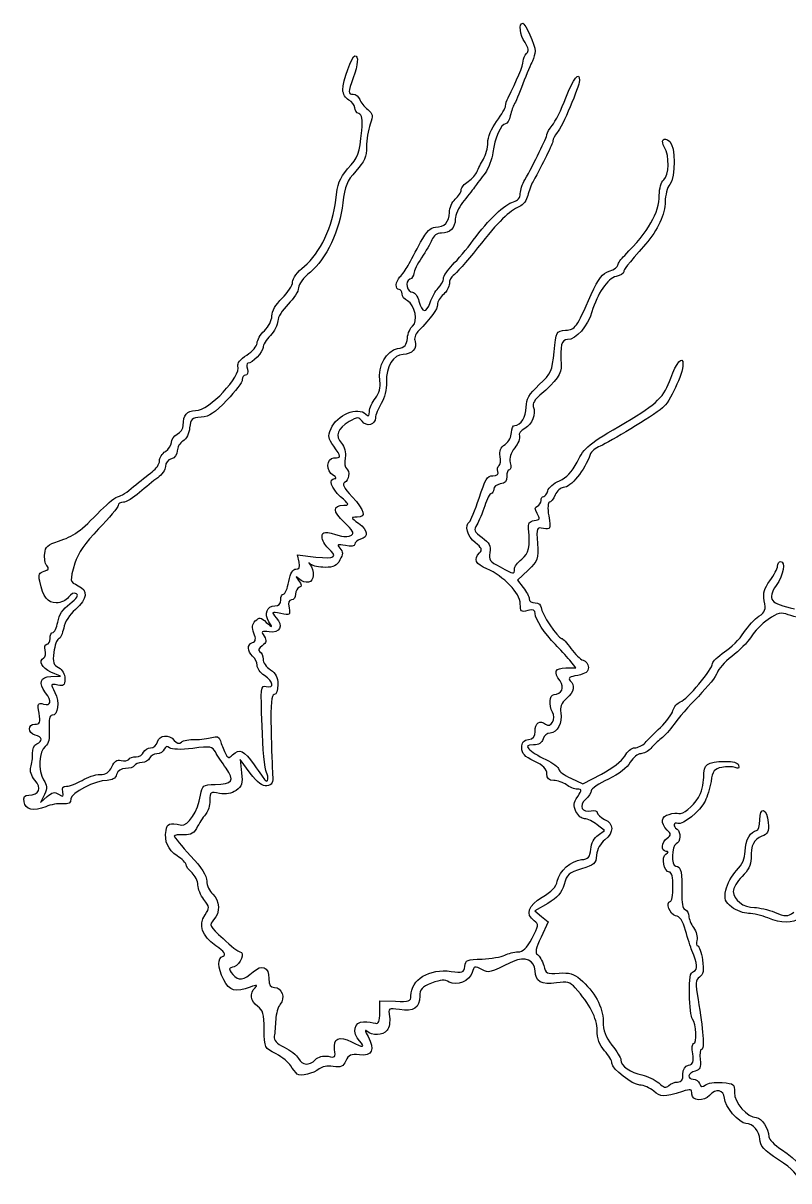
# Model space of a CAD drawing. Extents: x 0 to 12.7, y 0 to 7.2.
# Drawn here: x -0.002 to 2.874, y 2.807 to 7.156 of the extents above; entities that cross this region are included whole.
import ezdxf

# ---------------------------------------------------------------- set-up
doc = ezdxf.new("R2010")
doc.units = 0
doc.header["$MEASUREMENT"] = 0
doc.layers.get('0').update_dxf_attribs({"linetype": 'CONTINUOUS'})

msp = doc.modelspace()

# ---------------------------------------------------------------- linework, layer by layer
at = {"color": 0}
for p, q in [((1.03429, 5.13129), (1.02875, 5.15793)), ((1.02875, 5.15793), (1.0976, 5.15018)), ((1.89432, 5.10124), (1.85542, 5.06347)), ((1.85542, 5.06347), (1.87657, 5.03569)), ((2.07433, 4.73351), (2.051, 4.76237)), ((0.137641, 4.70236), (0.102051, 4.71793)), ((0.102051, 4.70122), (0.137641, 4.70236)), ((2.03651, 4.73351), (2.07433, 4.73351)), ((0.850965, 4.33794), (0.813151, 4.38906)), ((0.813151, 4.38906), (0.8176, 4.34011)), ((2.05544, 4.31901), (2.09987, 4.29796)), ((2.09987, 4.29796), (2.16986, 4.33458)), ((0.077582, 4.25786), (0.063151, 4.22792)), ((0.063151, 4.22792), (0.087619, 4.25011)), ((2.18213, 4.12343), (2.15435, 4.14458)), ((2.15767, 4.10568), (2.18213, 4.12343)), ((1.96875, 3.84901), (1.91986, 3.82124)), ((1.91986, 3.82124), (1.94542, 3.80013)), ((1.94542, 3.80013), (1.96983, 3.78011)), ((1.96983, 3.78011), (1.94325, 3.72233)), ((1.33767, 3.43901), (1.33767, 3.48346)), ((1.33767, 3.48346), (1.39654, 3.48122))]:
    msp.add_line(p, q, dxfattribs=at)
for points in [[(1.88319, 7.08247), (1.86431, 7.11133), (1.85872, 7.15576), (1.87429, 7.15576)], [(1.87429, 7.15576), (1.88433, 7.15576), (1.92101, 7.07351), (1.92101, 7.05024)], [(1.88878, 7.04129), (1.89876, 7.05132), (1.89762, 7.06131), (1.88319, 7.08247)], [(1.92101, 7.05024), (1.92101, 7.04129), (1.91656, 7.02463), (1.91097, 7.01351)], [(1.19878, 6.90468), (1.19878, 6.93913), (1.2321, 7.03353), (1.2443, 7.03353)], [(1.2443, 7.03353), (1.25873, 7.03353), (1.25543, 7.00131), (1.23763, 6.95019)], [(1.81982, 6.87582), (1.85097, 6.9369), (1.87657, 6.99914), (1.87657, 7.01351)], [(1.91097, 7.01351), (1.90543, 7.00358), (1.88878, 6.96468), (1.87537, 6.928)], [(1.87657, 7.01351), (1.87657, 7.02246), (1.88211, 7.03467), (1.88878, 7.04129)], [(2.03651, 6.87462), (2.06429, 6.94911), (2.08768, 6.97797), (2.08768, 6.94021)], [(1.23763, 6.95019), (1.21767, 6.89464), (1.21767, 6.88911), (1.23763, 6.88911)], [(1.87537, 6.928), (1.861, 6.89128), (1.84651, 6.85579), (1.84207, 6.85021)], [(2.08768, 6.94021), (2.08768, 6.91797), (2.02208, 6.76471), (2.00435, 6.74463)], [(1.22098, 6.86686), (1.20871, 6.87354), (1.19878, 6.89019), (1.19878, 6.90468)], [(1.23763, 6.88911), (1.24761, 6.88911), (1.25765, 6.88021), (1.2621, 6.86908)], [(1.8099, 6.84467), (1.8099, 6.85129), (1.81429, 6.86469), (1.81982, 6.87582)], [(1.9854, 6.77132), (1.99653, 6.78467), (2.01986, 6.83138), (2.03651, 6.87462)], [(1.24322, 6.838), (1.24322, 6.84804), (1.23318, 6.86025), (1.22098, 6.86686)], [(1.25873, 6.81581), (1.24984, 6.81907), (1.24322, 6.8291), (1.24322, 6.838)], [(1.2621, 6.86908), (1.26541, 6.85915), (1.27875, 6.84131), (1.29205, 6.83138)], [(1.29205, 6.83138), (1.31207, 6.81467), (1.31321, 6.80914), (1.30094, 6.77576)], [(1.77658, 6.78689), (1.79542, 6.81244), (1.8099, 6.838), (1.8099, 6.84467)], [(1.84207, 6.85021), (1.83876, 6.84358), (1.83214, 6.82579), (1.82764, 6.80794)], [(1.26986, 6.75239), (1.27431, 6.79574), (1.271, 6.81131), (1.25873, 6.81581)], [(1.74322, 6.70687), (1.74322, 6.72689), (1.75651, 6.76019), (1.77658, 6.78689)], [(1.82764, 6.80794), (1.82433, 6.79129), (1.81543, 6.778), (1.8099, 6.778)], [(1.21652, 6.60796), (1.25765, 6.6536), (1.26096, 6.66351), (1.26986, 6.75239)], [(1.30094, 6.77576), (1.29432, 6.75467), (1.28765, 6.71685), (1.28765, 6.69129)], [(1.8099, 6.778), (1.79324, 6.778), (1.76878, 6.72244), (1.7621, 6.67025)], [(1.96544, 6.73801), (1.96544, 6.74354), (1.97433, 6.75911), (1.9854, 6.77132)], [(2.00435, 6.74463), (1.99544, 6.73465), (1.98768, 6.72021), (1.98768, 6.71349)], [(1.72657, 6.64464), (1.7354, 6.66021), (1.74322, 6.68799), (1.74322, 6.70687)], [(1.88211, 6.56689), (1.91656, 6.6269), (1.96544, 6.72689), (1.96544, 6.73801)], [(1.98768, 6.71349), (1.98768, 6.70356), (1.94988, 6.62582), (1.91319, 6.56131)], [(2.40767, 6.68907), (2.391, 6.71576), (2.40321, 6.73019), (2.4266, 6.71132)], [(2.4266, 6.71132), (2.44879, 6.69243), (2.44993, 6.5791), (2.4266, 6.5491)], [(1.28765, 6.69129), (1.28765, 6.6536), (1.27984, 6.63688), (1.24761, 6.60021)], [(1.7621, 6.67025), (1.75874, 6.64464), (1.74544, 6.6091), (1.73324, 6.59244)], [(2.40435, 6.56689), (2.42432, 6.58356), (2.4266, 6.65793), (2.40767, 6.68907)], [(1.70318, 6.59804), (1.70762, 6.60796), (1.71767, 6.62907), (1.72657, 6.64464)], [(1.17209, 6.49126), (1.17871, 6.55354), (1.18538, 6.57135), (1.21652, 6.60796)], [(1.24761, 6.60021), (1.21316, 6.56131), (1.20654, 6.54574), (1.19878, 6.48019)], [(1.66986, 6.56131), (1.68431, 6.57135), (1.69987, 6.588), (1.70318, 6.59804)], [(1.73324, 6.59244), (1.71983, 6.57579), (1.7021, 6.55132), (1.69319, 6.53911)], [(1.62099, 6.49463), (1.63319, 6.50575), (1.64324, 6.52132), (1.64324, 6.52908)], [(1.64324, 6.52908), (1.64324, 6.53797), (1.65543, 6.5524), (1.66986, 6.56131)], [(1.69319, 6.53911), (1.68431, 6.52692), (1.66428, 6.50131), (1.64876, 6.48242)], [(1.86546, 6.51579), (1.86546, 6.528), (1.87321, 6.55132), (1.88211, 6.56689)], [(1.91319, 6.56131), (1.90543, 6.5491), (1.89762, 6.52463), (1.89324, 6.50797)], [(2.38769, 6.50911), (2.38769, 6.53461), (2.39438, 6.55914), (2.40435, 6.56689)], [(2.4266, 6.5491), (2.41769, 6.53797), (2.40994, 6.50911), (2.40994, 6.48574)], [(1.05431, 6.24246), (1.11209, 6.29021), (1.16206, 6.39464), (1.17209, 6.49126)], [(1.19878, 6.48019), (1.18766, 6.38015), (1.13542, 6.26796), (1.07655, 6.22021)], [(1.59879, 6.44467), (1.59879, 6.46132), (1.60872, 6.48356), (1.62099, 6.49463)], [(1.64876, 6.48242), (1.63319, 6.4624), (1.62099, 6.43463), (1.62099, 6.42025)], [(1.68875, 6.34017), (1.74544, 6.41797), (1.80761, 6.47689), (1.8399, 6.48465)], [(1.8399, 6.48465), (1.85656, 6.4891), (1.86546, 6.50022), (1.86546, 6.51579)], [(1.89324, 6.50797), (1.88986, 6.49126), (1.87657, 6.47244), (1.86208, 6.46685)], [(2.25765, 6.28353), (2.34657, 6.3724), (2.38769, 6.44358), (2.38769, 6.50911)], [(2.40994, 6.48574), (2.40994, 6.43799), (2.38211, 6.37799), (2.33544, 6.32579)], [(1.54656, 6.38911), (1.57986, 6.38911), (1.59879, 6.40913), (1.59879, 6.44467)], [(1.86208, 6.46685), (1.82319, 6.45019), (1.78543, 6.41238), (1.70432, 6.31131)], [(1.62099, 6.42025), (1.62099, 6.38688), (1.60211, 6.36686), (1.56874, 6.36686)], [(1.49094, 6.33242), (1.51426, 6.37462), (1.52767, 6.38911), (1.54656, 6.38911)], [(1.56874, 6.36686), (1.55208, 6.36686), (1.53874, 6.35796), (1.53321, 6.34125)], [(1.44433, 6.24571), (1.45318, 6.26243), (1.47319, 6.30018), (1.49094, 6.33242)], [(1.53321, 6.34125), (1.52767, 6.32796), (1.50987, 6.29801), (1.49431, 6.27463)], [(1.611, 6.24799), (1.62989, 6.26687), (1.66428, 6.30794), (1.68875, 6.34017)], [(1.70432, 6.31131), (1.66319, 6.25911), (1.62207, 6.2124), (1.61317, 6.20796)], [(2.33544, 6.32579), (2.26546, 6.24463), (2.25435, 6.23133), (2.25435, 6.22131)], [(1.49431, 6.27463), (1.47874, 6.25131), (1.46544, 6.22461), (1.46544, 6.21576)], [(2.23215, 6.24685), (2.23215, 6.25358), (2.24322, 6.27024), (2.25765, 6.28353)], [(1.00987, 6.18354), (1.00987, 6.19803), (1.02762, 6.22131), (1.05431, 6.24246)], [(1.07655, 6.22021), (1.04986, 6.19911), (1.03212, 6.17578), (1.03212, 6.16129)], [(1.41319, 6.20236), (1.4221, 6.21024), (1.43539, 6.23014), (1.44433, 6.24571)], [(1.57656, 6.19575), (1.57656, 6.20574), (1.59207, 6.22797), (1.611, 6.24799)], [(2.13211, 6.13688), (2.15989, 6.19683), (2.17324, 6.21576), (2.19988, 6.22461)], [(2.19988, 6.22461), (2.21767, 6.23014), (2.23215, 6.24126), (2.23215, 6.24685)], [(2.25435, 6.22131), (2.25435, 6.21576), (2.241, 6.20796), (2.22542, 6.20464)], [(0.970975, 6.1224), (0.992025, 6.14356), (1.00987, 6.17133), (1.00987, 6.18354)], [(1.40989, 6.15576), (1.39432, 6.15576), (1.39654, 6.18463), (1.41319, 6.20236)], [(1.44987, 6.19353), (1.43093, 6.18571), (1.43989, 6.14464), (1.46099, 6.14464)], [(1.46544, 6.21576), (1.46544, 6.20687), (1.45871, 6.19683), (1.44987, 6.19353)], [(1.55653, 6.16021), (1.56765, 6.17133), (1.57656, 6.1869), (1.57656, 6.19575)], [(1.59879, 6.17686), (1.59879, 6.16575), (1.58876, 6.14681), (1.57656, 6.13688)], [(1.61317, 6.20796), (1.60542, 6.20356), (1.59879, 6.18907), (1.59879, 6.17686)], [(2.22542, 6.20464), (2.19325, 6.19683), (2.15435, 6.13911), (2.13433, 6.07129)], [(1.03212, 6.16129), (1.03212, 6.14908), (1.01427, 6.12131), (0.993218, 6.10021)], [(1.42101, 6.13911), (1.42101, 6.148), (1.41656, 6.15576), (1.40989, 6.15576)], [(1.44206, 6.11242), (1.42985, 6.11794), (1.42101, 6.13015), (1.42101, 6.13911)], [(1.46099, 6.14464), (1.46875, 6.14464), (1.47988, 6.12907), (1.48432, 6.11133)], [(1.52653, 6.10682), (1.53321, 6.12576), (1.54656, 6.14908), (1.55653, 6.16021)], [(1.57656, 6.13688), (1.56429, 6.12576), (1.55431, 6.1091), (1.55431, 6.09799)], [(2.03543, 6.00239), (2.07324, 6.00575), (2.07433, 6.00792), (2.13211, 6.13688)], [(0.932075, 6.05572), (0.932075, 6.0746), (0.945367, 6.09799), (0.970975, 6.1224)], [(0.993218, 6.10021), (0.970975, 6.07796), (0.954318, 6.05126), (0.954318, 6.03689)], [(1.46099, 6.01796), (1.4821, 6.03461), (1.46983, 6.09685), (1.44206, 6.11242)], [(1.55431, 6.09799), (1.55431, 6.08132), (1.53213, 6.05018), (1.48096, 5.99799)], [(1.48432, 6.11133), (1.49653, 6.06685), (1.51318, 6.06467), (1.52653, 6.10682)], [(0.904297, 6.00017), (0.919814, 6.01574), (0.932075, 6.03907), (0.932075, 6.05572)], [(2.13433, 6.07129), (2.11876, 6.01687), (2.07542, 5.96685), (2.04324, 5.96685)], [(0.954318, 6.03689), (0.954318, 6.0224), (0.942057, 5.99799), (0.92654, 5.98242)], [(1.44097, 5.97239), (1.44319, 5.99126), (1.4521, 6.01129), (1.46099, 6.01796)], [(1.99208, 5.92133), (1.99989, 5.99799), (1.99989, 5.99908), (2.03543, 6.00239)], [(0.876519, 5.95356), (0.876519, 5.96468), (0.888726, 5.98574), (0.904297, 6.00017)], [(0.92654, 5.98242), (0.910969, 5.96685), (0.898762, 5.94683), (0.898762, 5.9369)], [(1.40435, 5.93354), (1.43212, 5.93799), (1.43875, 5.94575), (1.44097, 5.97239)], [(1.46983, 5.96018), (1.47988, 5.93571), (1.45762, 5.91129), (1.4254, 5.91129)], [(1.48096, 5.99799), (1.47097, 5.98687), (1.46544, 5.97131), (1.46983, 5.96018)], [(2.04324, 5.96685), (2.01986, 5.96685), (2.01432, 5.94575), (2.01878, 5.8724)], [(0.837619, 5.90913), (0.858724, 5.92242), (0.876519, 5.94243), (0.876519, 5.95356)], [(0.898762, 5.9369), (0.898762, 5.92019), (0.858724, 5.87799), (0.842068, 5.87799)], [(1.33767, 5.81239), (1.32986, 5.86794), (1.36209, 5.92578), (1.40435, 5.93354)], [(1.93653, 5.79801), (1.9821, 5.84125), (1.9854, 5.84799), (1.99208, 5.92133)], [(0.804308, 5.86794), (0.800944, 5.87685), (0.814236, 5.89356), (0.837619, 5.90913)], [(0.842068, 5.87799), (0.837619, 5.87799), (0.836481, 5.86794), (0.839844, 5.85574)], [(1.4254, 5.91129), (1.38878, 5.91129), (1.35986, 5.8635), (1.36209, 5.80794)], [(2.01878, 5.8724), (2.021, 5.83908), (2.00319, 5.81239), (1.93875, 5.75792)], [(2.47657, 5.87462), (2.47657, 5.838), (2.4266, 5.73133), (2.3999, 5.71018)], [(2.43099, 5.82243), (2.45101, 5.88015), (2.47657, 5.90913), (2.47657, 5.87462)], [(0.6454, 5.70019), (0.696506, 5.70019), (0.818739, 5.83014), (0.804308, 5.86794)], [(0.833171, 5.8335), (0.826551, 5.8335), (0.820964, 5.82579), (0.820964, 5.81685)], [(0.839844, 5.85574), (0.843207, 5.84353), (0.839844, 5.8335), (0.833171, 5.8335)], [(0.820964, 5.81685), (0.820964, 5.80686), (0.79541, 5.7724), (0.763183, 5.7391)], [(1.32096, 5.74681), (1.33539, 5.76687), (1.34098, 5.78569), (1.33767, 5.81239)], [(1.36209, 5.80794), (1.36317, 5.77908), (1.3565, 5.74908), (1.34321, 5.72683)], [(1.88769, 5.71349), (1.88769, 5.74354), (1.89762, 5.76129), (1.93653, 5.79801)], [(2.26101, 5.65571), (2.37989, 5.72575), (2.40657, 5.75239), (2.43099, 5.82243)], [(1.29877, 5.69683), (1.29877, 5.7091), (1.3087, 5.73242), (1.32096, 5.74681)], [(1.93875, 5.75792), (1.91986, 5.7424), (1.91097, 5.72575), (1.91428, 5.71576)], [(0.598742, 5.64464), (0.598742, 5.68463), (0.612033, 5.70019), (0.6454, 5.70019)], [(0.763183, 5.7391), (0.717611, 5.69125), (0.697592, 5.67796), (0.666504, 5.67578)], [(1.1543, 5.63243), (1.1754, 5.68463), (1.25543, 5.71685), (1.28543, 5.68685)], [(1.34321, 5.72683), (1.33095, 5.7079), (1.32096, 5.68349), (1.32096, 5.6735)], [(1.84435, 5.64464), (1.86762, 5.64464), (1.88769, 5.67686), (1.88769, 5.71349)], [(1.91428, 5.71576), (1.9254, 5.68685), (1.90989, 5.648), (1.88211, 5.63351)], [(2.3999, 5.71018), (2.35764, 5.67686), (2.2021, 5.58242), (2.16547, 5.56685)], [(0.666504, 5.67578), (0.629829, 5.67242), (0.626519, 5.66906), (0.623156, 5.63569)], [(1.22206, 5.65907), (1.17871, 5.6346), (1.16873, 5.60465), (1.1932, 5.57796)], [(1.271, 5.66021), (1.25765, 5.67686), (1.25434, 5.67686), (1.22206, 5.65907)], [(1.32096, 5.6735), (1.32096, 5.64681), (1.28765, 5.63688), (1.271, 5.66021)], [(1.28543, 5.68685), (1.29541, 5.67686), (1.29877, 5.67904), (1.29877, 5.69683)], [(2.07878, 5.50683), (2.10764, 5.56347), (2.11985, 5.57351), (2.26101, 5.65571)], [(0.554308, 5.58014), (0.554308, 5.59125), (0.564236, 5.60465), (0.576497, 5.61128)], [(0.576497, 5.61128), (0.588704, 5.61794), (0.598742, 5.63243), (0.598742, 5.64464)], [(0.623156, 5.63569), (0.620985, 5.61464), (0.610949, 5.59353), (0.597601, 5.58572)], [(1.16428, 5.56685), (1.14323, 5.59571), (1.14204, 5.60238), (1.1543, 5.63243)], [(1.80875, 5.57351), (1.8221, 5.5835), (1.83214, 5.60238), (1.83214, 5.61794)], [(1.83214, 5.61794), (1.83214, 5.63243), (1.83768, 5.64464), (1.84435, 5.64464)], [(1.88211, 5.63351), (1.86762, 5.62576), (1.85872, 5.6135), (1.86208, 5.60465)], [(0.532064, 5.54682), (0.544271, 5.55464), (0.554308, 5.57021), (0.554308, 5.58014)], [(0.597601, 5.58572), (0.586481, 5.57904), (0.576497, 5.56239), (0.576497, 5.5491)], [(1.16542, 5.5224), (1.1932, 5.5224), (1.1932, 5.52686), (1.16428, 5.56685)], [(1.1932, 5.57796), (1.2054, 5.56347), (1.21099, 5.5446), (1.20763, 5.5224)], [(1.78988, 5.52794), (1.78651, 5.5491), (1.79096, 5.56131), (1.80875, 5.57351)], [(1.86208, 5.60465), (1.86546, 5.59679), (1.85764, 5.57688), (1.84435, 5.56017)], [(2.16547, 5.56685), (2.14882, 5.56017), (2.13097, 5.54574), (2.12765, 5.53569)], [(0.509874, 5.51129), (0.509874, 5.52349), (0.519803, 5.53907), (0.532064, 5.54682)], [(0.576497, 5.5491), (0.576497, 5.53461), (0.5676, 5.5224), (0.554308, 5.51904)], [(1.78543, 5.49354), (1.79096, 5.49681), (1.79324, 5.51237), (1.78988, 5.52794)], [(1.84435, 5.56017), (1.82878, 5.54015), (1.82319, 5.5224), (1.82764, 5.50461)], [(2.12765, 5.53569), (2.10764, 5.47575), (2.05544, 5.41129), (2.02658, 5.41129)], [(0.482096, 5.47021), (0.497612, 5.48133), (0.509874, 5.50017), (0.509874, 5.51129)], [(0.532064, 5.49018), (0.532064, 5.47797), (0.518718, 5.4591), (0.503147, 5.44797)], [(0.554308, 5.51904), (0.540961, 5.51574), (0.532064, 5.50353), (0.532064, 5.49018)], [(1.16319, 5.45682), (1.13428, 5.47239), (1.1365, 5.5224), (1.16542, 5.5224)], [(1.20763, 5.5224), (1.20432, 5.50353), (1.20654, 5.48568), (1.21208, 5.48242)], [(1.21208, 5.48242), (1.22656, 5.47347), (1.22206, 5.43685), (1.2054, 5.43012)], [(1.78097, 5.47131), (1.77767, 5.48014), (1.77983, 5.49018), (1.78543, 5.49354)], [(1.82764, 5.50461), (1.83094, 5.49018), (1.82986, 5.47797), (1.82433, 5.47797)], [(2.0121, 5.43685), (2.03988, 5.44797), (2.05875, 5.46903), (2.07878, 5.50683)], [(0.412056, 5.41465), (0.435385, 5.43349), (0.466525, 5.4591), (0.482096, 5.47021)], [(0.503147, 5.44797), (0.487631, 5.43685), (0.456489, 5.41129), (0.434244, 5.39242)], [(1.18983, 5.37685), (1.1543, 5.41021), (1.14323, 5.44461), (1.16873, 5.44461)], [(1.16873, 5.44461), (1.1754, 5.44461), (1.17318, 5.45019), (1.16319, 5.45682)], [(1.71099, 5.37131), (1.73324, 5.44243), (1.741, 5.45574), (1.7621, 5.45574)], [(1.7621, 5.45574), (1.77875, 5.45574), (1.78543, 5.46126), (1.78097, 5.47131)], [(1.81429, 5.45236), (1.81543, 5.43463), (1.80875, 5.42686), (1.78988, 5.42458)], [(1.82433, 5.47797), (1.81874, 5.47797), (1.81429, 5.46685), (1.81429, 5.45236)], [(1.96875, 5.39908), (1.97211, 5.41129), (1.991, 5.42796), (2.0121, 5.43685)], [(0.355414, 5.37793), (0.364258, 5.37793), (0.389811, 5.39464), (0.412056, 5.41465)], [(1.2054, 5.43012), (1.19428, 5.42578), (1.20096, 5.41129), (1.23318, 5.37685)], [(1.76546, 5.40462), (1.76546, 5.39572), (1.76101, 5.38906), (1.75651, 5.38906)], [(1.78988, 5.42458), (1.77658, 5.42242), (1.76546, 5.41347), (1.76546, 5.40462)], [(1.95318, 5.37793), (1.95876, 5.37793), (1.96544, 5.38797), (1.96875, 5.39908)], [(2.02658, 5.41129), (2.01768, 5.41129), (2.00319, 5.39908), (1.99653, 5.38351)], [(0.288738, 5.3246), (0.3176, 5.3546), (0.347601, 5.37793), (0.355414, 5.37793)], [(0.37424, 5.35574), (0.363172, 5.35574), (0.354275, 5.35015), (0.354275, 5.34353)], [(0.434244, 5.39242), (0.412056, 5.3724), (0.384278, 5.35574), (0.37424, 5.35574)], [(1.20209, 5.34462), (1.22428, 5.34462), (1.2232, 5.34799), (1.18983, 5.37685)], [(1.23318, 5.37685), (1.28212, 5.32346), (1.28765, 5.30018), (1.25206, 5.30018)], [(1.67432, 5.28239), (1.67876, 5.28569), (1.69542, 5.32574), (1.71099, 5.37131)], [(1.75651, 5.38906), (1.75097, 5.38906), (1.73986, 5.36794), (1.7321, 5.34239)], [(1.92985, 5.34125), (1.93653, 5.34462), (1.94325, 5.35351), (1.94325, 5.36236)], [(1.94325, 5.36236), (1.94325, 5.37131), (1.94764, 5.37793), (1.95318, 5.37793)], [(1.97433, 5.35574), (1.96875, 5.35574), (1.96767, 5.3335), (1.97211, 5.30464)], [(1.99653, 5.38351), (1.98986, 5.36794), (1.97987, 5.35574), (1.97433, 5.35574)], [(0.130914, 5.21018), (0.185385, 5.22683), (0.214247, 5.24799), (0.288738, 5.3246)], [(0.354275, 5.34353), (0.354275, 5.33686), (0.320964, 5.29682), (0.280925, 5.25569)], [(1.20432, 5.28011), (1.15988, 5.32021), (1.15988, 5.34462), (1.20209, 5.34462)], [(1.7321, 5.34239), (1.72319, 5.31575), (1.7099, 5.28461), (1.7021, 5.27126)], [(1.91764, 5.28683), (1.93989, 5.29015), (1.94097, 5.29351), (1.92876, 5.31347)], [(1.92876, 5.31347), (1.91878, 5.33132), (1.91878, 5.33794), (1.92985, 5.34125)], [(1.23096, 5.23242), (1.24208, 5.24013), (1.23649, 5.25017), (1.20432, 5.28011)], [(1.25206, 5.30018), (1.22765, 5.29904), (1.22765, 5.29904), (1.25765, 5.27686)], [(1.25765, 5.27686), (1.29319, 5.25017), (1.2965, 5.22683), (1.26541, 5.21685)], [(1.69542, 5.20464), (1.66656, 5.22792), (1.65543, 5.27018), (1.67432, 5.28239)], [(1.7021, 5.27126), (1.68875, 5.25125), (1.69097, 5.24571), (1.72211, 5.22347)], [(1.89654, 5.25569), (1.89432, 5.27686), (1.89876, 5.28461), (1.91764, 5.28683)], [(1.9521, 5.25792), (1.92654, 5.26237), (1.9254, 5.26129), (1.92985, 5.20128)], [(1.97211, 5.30464), (1.97987, 5.25353), (1.97874, 5.25233), (1.9521, 5.25792)], [(0.280925, 5.25569), (0.228733, 5.20128), (0.204264, 5.16575), (0.192003, 5.12685)], [(1.12098, 5.22575), (1.12098, 5.24799), (1.12874, 5.24799), (1.1932, 5.22906)], [(1.14323, 5.18349), (1.13091, 5.19461), (1.12098, 5.21349), (1.12098, 5.22575)], [(1.1932, 5.22906), (1.2054, 5.22456), (1.22206, 5.22683), (1.23096, 5.23242)], [(1.72211, 5.22347), (1.74989, 5.20236), (1.75543, 5.19243), (1.75097, 5.16683)], [(1.87099, 5.14242), (1.89762, 5.16347), (1.90321, 5.19015), (1.89654, 5.25569)], [(0.078722, 5.16347), (0.080892, 5.18907), (0.089789, 5.19678), (0.130914, 5.21018)], [(1.0976, 5.15018), (1.16981, 5.14242), (1.18093, 5.15018), (1.14323, 5.18349)], [(1.20871, 5.19353), (1.17871, 5.19906), (1.1754, 5.19797), (1.18766, 5.18349)], [(1.18766, 5.18349), (1.19987, 5.169), (1.19987, 5.16129), (1.18766, 5.13906)], [(1.24322, 5.19797), (1.24322, 5.19125), (1.22987, 5.18907), (1.20871, 5.19353)], [(1.26541, 5.21685), (1.25315, 5.21349), (1.24322, 5.20464), (1.24322, 5.19797)], [(1.71208, 5.16575), (1.72428, 5.17686), (1.72103, 5.18457), (1.69542, 5.20464)], [(1.92985, 5.20128), (1.93431, 5.14242), (1.93213, 5.13688), (1.89432, 5.10124)], [(0.08648, 5.11794), (0.079807, 5.12576), (0.076497, 5.14572), (0.078722, 5.16347)], [(1.18766, 5.13906), (1.17654, 5.11681), (1.16428, 5.11128), (1.13211, 5.11128)], [(1.73986, 5.10574), (1.69764, 5.12349), (1.68875, 5.14122), (1.71208, 5.16575)], [(1.75097, 5.16683), (1.74544, 5.14014), (1.74989, 5.13351), (1.78988, 5.11344)], [(1.84321, 5.1046), (1.84321, 5.11344), (1.85542, 5.13015), (1.87099, 5.14242)], [(2.84326, 5.13351), (2.86322, 5.13351), (2.85439, 5.0835), (2.82661, 5.04351)], [(2.83214, 5.11572), (2.83214, 5.12576), (2.83772, 5.13351), (2.84326, 5.13351)], [(0.059841, 5.05908), (0.054308, 5.08458), (0.057563, 5.09239), (0.076497, 5.09679)], [(0.076497, 5.09679), (0.094293, 5.10124), (0.096463, 5.10682), (0.08648, 5.11794)], [(0.192003, 5.12685), (0.172037, 5.05789), (0.172037, 5.05789), (0.204264, 5.04243)], [(0.995389, 5.05789), (1.00206, 5.09017), (1.01096, 5.10574), (1.02208, 5.1046)], [(1.02208, 5.1046), (1.03429, 5.10351), (1.03765, 5.11128), (1.03429, 5.13129)], [(1.07872, 5.1224), (1.06874, 5.13015), (1.06874, 5.13015), (1.07655, 5.12017)], [(1.07655, 5.12017), (1.08317, 5.11236), (1.08767, 5.09571), (1.08767, 5.08132)], [(1.13211, 5.11128), (1.10986, 5.11128), (1.08648, 5.11681), (1.07872, 5.1224)], [(1.86546, 4.97456), (1.86546, 5.01346), (1.80208, 5.07904), (1.73986, 5.10574)], [(1.78988, 5.11344), (1.84207, 5.08458), (1.84321, 5.08458), (1.84321, 5.1046)], [(2.80322, 5.06125), (2.81879, 5.08242), (2.83214, 5.10682), (2.83214, 5.11572)], [(0.12207, 4.97792), (0.089789, 4.97792), (0.073134, 4.99908), (0.059841, 5.05908)], [(0.975369, 5.01129), (0.982096, 5.01129), (0.99094, 5.03239), (0.995389, 5.05789)], [(1.03212, 5.06901), (1.0198, 5.08014), (1.0198, 5.07904), (1.03212, 5.06239)], [(1.08767, 5.08132), (1.08767, 5.05236), (1.05762, 5.04682), (1.03212, 5.06901)], [(1.03212, 5.06239), (1.04541, 5.04568), (1.04541, 5.04015), (1.03537, 5.03683)], [(2.78217, 4.98568), (2.77658, 5.01682), (2.78097, 5.03131), (2.80322, 5.06125)], [(0.197592, 5.01237), (0.188693, 5.0179), (0.177626, 5.01237), (0.167589, 4.99908)], [(0.173178, 4.97456), (0.199815, 4.99571), (0.206489, 5.00569), (0.197592, 5.01237)], [(0.204264, 5.04243), (0.243164, 5.02458), (0.238715, 4.9924), (0.194282, 4.9535)], [(0.96544, 4.98904), (0.96544, 5.00125), (0.969835, 5.01129), (0.975369, 5.01129)], [(1.021, 5.01014), (1.021, 4.99908), (1.01427, 4.98904), (1.00543, 4.98904)], [(1.03537, 5.03683), (1.02762, 5.03347), (1.021, 5.02235), (1.021, 5.01014)], [(1.87657, 5.03569), (1.88878, 5.02018), (1.89876, 5.00125), (1.89876, 4.99349)], [(2.82661, 5.04351), (2.7921, 4.99121), (2.80436, 4.97456), (2.89546, 4.95574)], [(0.167589, 4.99908), (0.159831, 4.98687), (0.139811, 4.97792), (0.12207, 4.97792)], [(0.127604, 4.90571), (0.132053, 4.9324), (0.146485, 4.95458), (0.173178, 4.97456)], [(0.920953, 4.90679), (0.902072, 4.93685), (0.913194, 4.96679), (0.943197, 4.96679)], [(0.943197, 4.96679), (0.957628, 4.96679), (0.96544, 4.97456), (0.96544, 4.98904)], [(0.996528, 4.9591), (1.00206, 4.93132), (0.999837, 4.93012), (0.96544, 4.93793)], [(1.00543, 4.98904), (0.995389, 4.98904), (0.992025, 4.98014), (0.996528, 4.9591)], [(1.89324, 4.94906), (1.86876, 4.94239), (1.86546, 4.94569), (1.86546, 4.97456)], [(1.89876, 4.99349), (1.89876, 4.9846), (1.90875, 4.97792), (1.92101, 4.97792)], [(1.92101, 4.97792), (1.93431, 4.97792), (1.94325, 4.97017), (1.94325, 4.96018)], [(1.94325, 4.96018), (1.94325, 4.94015), (2.00657, 4.84462), (2.01986, 4.84462)], [(2.76215, 4.92796), (2.78543, 4.94353), (2.78879, 4.95236), (2.78217, 4.98568)], [(0.194282, 4.9535), (0.170953, 4.93349), (0.154297, 4.90679), (0.149849, 4.88346)], [(0.869846, 4.91015), (0.885417, 4.92458), (0.889811, 4.92458), (0.910969, 4.90462)], [(0.948731, 4.92236), (0.976508, 4.89122), (0.962076, 4.86344), (0.922092, 4.86903)], [(0.96544, 4.93793), (0.928765, 4.94461), (0.928765, 4.94461), (0.948731, 4.92236)], [(1.92101, 4.93793), (1.92101, 4.95122), (1.91428, 4.95458), (1.89324, 4.94906)], [(1.99761, 4.82129), (1.95654, 4.86236), (1.92101, 4.91683), (1.92101, 4.93793)], [(2.70546, 4.86681), (2.72103, 4.89014), (2.74658, 4.91792), (2.76215, 4.92796)], [(2.79656, 4.91575), (2.77322, 4.89903), (2.74436, 4.87017), (2.73215, 4.85015)], [(2.87213, 4.93349), (2.84435, 4.94353), (2.83436, 4.94125), (2.79656, 4.91575)], [(3.07101, 4.94353), (2.99989, 4.91683), (2.92432, 4.91347), (2.87213, 4.93349)], [(0.109863, 4.86681), (0.115397, 4.86681), (0.123155, 4.8846), (0.127604, 4.90571)], [(0.149849, 4.88346), (0.145344, 4.86344), (0.137641, 4.84462), (0.130914, 4.84239)], [(0.864258, 4.86464), (0.8565, 4.88569), (0.857639, 4.89681), (0.869846, 4.91015)], [(0.922092, 4.86903), (0.893175, 4.87349), (0.89095, 4.87125), (0.903157, 4.85232)], [(0.910969, 4.90462), (0.935385, 4.88346), (0.935385, 4.88346), (0.920953, 4.90679)], [(0.08648, 4.82238), (0.093153, 4.82238), (0.098741, 4.83242), (0.098741, 4.84462)], [(0.098741, 4.84462), (0.098741, 4.85682), (0.103136, 4.86681), (0.109863, 4.86681)], [(0.130914, 4.84239), (0.12424, 4.84011), (0.116482, 4.81793), (0.113118, 4.79243)], [(0.859864, 4.77794), (0.838758, 4.79568), (0.838758, 4.82129), (0.858724, 4.82904)], [(0.858724, 4.82904), (0.872071, 4.8335), (0.87321, 4.84239), (0.864258, 4.86464)], [(0.903157, 4.85232), (0.913194, 4.83567), (0.912056, 4.82904), (0.8954, 4.81685)], [(2.01986, 4.84462), (2.02539, 4.84462), (2.04096, 4.8279), (2.05544, 4.80681)], [(2.63217, 4.79351), (2.65657, 4.80908), (2.68989, 4.84239), (2.70546, 4.86681)], [(2.73215, 4.85015), (2.71989, 4.83014), (2.68772, 4.79676), (2.65994, 4.77686)], [(0.075358, 4.77126), (0.080892, 4.77458), (0.083171, 4.78792), (0.079807, 4.80013)], [(0.079807, 4.80013), (0.076497, 4.81233), (0.079807, 4.82238), (0.08648, 4.82238)], [(0.113118, 4.79243), (0.107585, 4.75353), (0.110948, 4.74457), (0.130914, 4.7346)], [(0.8954, 4.81685), (0.882107, 4.80789), (0.879829, 4.80013), (0.886501, 4.7946)], [(0.886501, 4.7946), (0.893175, 4.79124), (0.898762, 4.77794), (0.898762, 4.76682)], [(2.051, 4.76237), (2.03765, 4.77903), (2.01318, 4.80464), (1.99761, 4.82129)], [(2.05544, 4.80681), (2.06988, 4.78569), (2.09099, 4.76574), (2.10097, 4.76237)], [(2.58767, 4.75017), (2.58767, 4.75792), (2.60769, 4.77686), (2.63217, 4.79351)], [(0.102051, 4.71793), (0.066515, 4.73351), (0.054308, 4.75906), (0.075358, 4.77126)], [(0.876519, 4.74349), (0.876519, 4.75461), (0.868707, 4.77018), (0.859864, 4.77794)], [(0.904297, 4.70458), (0.888726, 4.71463), (0.876519, 4.73236), (0.876519, 4.74349)], [(0.898762, 4.76682), (0.898762, 4.75461), (0.910969, 4.73687), (0.92654, 4.72683)], [(2.10097, 4.76237), (2.11208, 4.76014), (2.12104, 4.74794), (2.12104, 4.73568)], [(2.46658, 4.60568), (2.491, 4.61344), (2.58767, 4.729), (2.58767, 4.75017)], [(2.65994, 4.77686), (2.63325, 4.75569), (2.60878, 4.729), (2.60547, 4.71571)], [(0.082086, 4.64014), (0.054308, 4.67681), (0.060927, 4.70014), (0.102051, 4.70122)], [(0.130914, 4.7346), (0.145344, 4.72683), (0.154297, 4.71126), (0.154297, 4.69239)], [(0.910969, 4.66347), (0.942057, 4.65571), (0.937663, 4.68349), (0.904297, 4.70458)], [(0.92654, 4.72683), (0.947592, 4.71343), (0.954318, 4.69906), (0.954318, 4.67128)], [(2.01546, 4.68457), (1.98876, 4.71903), (1.99544, 4.73351), (2.03651, 4.73351)], [(2.08094, 4.70574), (2.051, 4.70014), (2.04324, 4.69569), (2.05317, 4.68565)], [(2.12104, 4.73568), (2.12104, 4.71903), (2.111, 4.71235), (2.08094, 4.70574)], [(2.60547, 4.71571), (2.60211, 4.7035), (2.56988, 4.66347), (2.53435, 4.62685)], [(0.127604, 4.669), (0.099826, 4.67453), (0.099826, 4.67453), (0.116482, 4.64122)], [(0.154297, 4.69239), (0.154297, 4.66792), (0.149849, 4.66461), (0.127604, 4.669)], [(0.8954, 4.51574), (0.889811, 4.66233), (0.889811, 4.669), (0.910969, 4.66347)], [(0.954318, 4.67128), (0.954318, 4.64794), (0.948731, 4.63346), (0.940972, 4.63346)], [(1.99208, 4.63346), (2.01986, 4.63346), (2.03321, 4.66124), (2.01546, 4.68457)], [(2.05317, 4.68565), (2.0721, 4.66683), (2.06765, 4.64567), (2.03879, 4.61897)], [(0.074273, 4.59793), (0.103136, 4.59011), (0.1065, 4.60792), (0.082086, 4.64014)], [(0.116482, 4.64122), (0.135362, 4.60568), (0.128689, 4.55572), (0.1065, 4.55572)], [(0.940972, 4.63346), (0.92985, 4.63346), (0.927626, 4.60124), (0.928765, 4.50233)], [(1.98654, 4.56793), (1.97211, 4.59239), (1.97433, 4.63346), (1.99208, 4.63346)], [(2.03879, 4.61897), (2.01986, 4.60124), (2.01318, 4.58567), (2.01768, 4.56461)], [(2.53435, 4.62685), (2.49881, 4.59119), (2.45768, 4.54351), (2.44325, 4.52235)], [(0.057563, 4.56342), (0.050944, 4.60015), (0.053114, 4.60351), (0.074273, 4.59793)], [(1.9599, 4.52235), (1.97987, 4.50569), (2.00211, 4.54351), (1.98654, 4.56793)], [(2.39208, 4.51014), (2.41433, 4.53131), (2.43544, 4.56017), (2.43881, 4.57346)], [(2.43881, 4.57346), (2.44211, 4.58794), (2.45546, 4.60232), (2.46658, 4.60568)], [(0.041992, 4.52235), (0.060927, 4.52235), (0.063151, 4.52794), (0.057563, 4.56342)], [(0.1065, 4.55572), (0.096463, 4.55572), (0.093153, 4.54015), (0.095378, 4.50461)], [(1.92101, 4.49457), (1.92101, 4.52681), (1.93875, 4.54015), (1.9599, 4.52235)], [(2.01768, 4.56461), (2.02431, 4.52794), (2.00435, 4.48904), (1.97765, 4.48904)], [(0.043186, 4.48128), (0.014214, 4.48904), (0.014214, 4.52235), (0.041992, 4.52235)], [(0.04872, 4.44906), (0.072049, 4.4579), (0.06977, 4.47456), (0.043186, 4.48128)], [(0.095378, 4.50461), (0.097548, 4.46679), (0.093153, 4.44906), (0.080892, 4.43901)], [(0.502061, 4.45568), (0.508681, 4.48236), (0.545356, 4.48568), (0.565429, 4.46126)], [(0.912056, 4.34119), (0.905382, 4.35232), (0.897624, 4.43126), (0.8954, 4.51574)], [(0.928765, 4.50233), (0.930935, 4.43126), (0.93316, 4.3546), (0.934299, 4.33344)], [(1.89654, 4.46463), (1.91428, 4.46679), (1.92101, 4.47575), (1.92101, 4.49457)], [(1.97765, 4.48904), (1.96653, 4.48904), (1.95432, 4.479), (1.95101, 4.46679)], [(2.33431, 4.45231), (2.34435, 4.46343), (2.36985, 4.48904), (2.39208, 4.51014)], [(2.44325, 4.52235), (2.42876, 4.50125), (2.40657, 4.47683), (2.39438, 4.46789)], [(0.033149, 4.41233), (0.032064, 4.42904), (0.038737, 4.44461), (0.04872, 4.44906)], [(0.080892, 4.43901), (0.056478, 4.42236), (0.053114, 4.34571), (0.074273, 4.31342)], [(0.476508, 4.43349), (0.487631, 4.43349), (0.498753, 4.44347), (0.502061, 4.45568)], [(0.547581, 4.43349), (0.538738, 4.44125), (0.533149, 4.44011), (0.527615, 4.4279)], [(0.565429, 4.46126), (0.574274, 4.45014), (0.58431, 4.44797), (0.592014, 4.45458)], [(0.592014, 4.45458), (0.599826, 4.46126), (0.622071, 4.46571), (0.643175, 4.46463)], [(0.719835, 4.41792), (0.708713, 4.43901), (0.70204, 4.44011), (0.635363, 4.43126)], [(0.643175, 4.46463), (0.664279, 4.46463), (0.693197, 4.46789), (0.706489, 4.47239)], [(0.706489, 4.47239), (0.725369, 4.47792), (0.733182, 4.47575), (0.738715, 4.46018)], [(0.738715, 4.46018), (0.742025, 4.44797), (0.750976, 4.4279), (0.756511, 4.41461)], [(1.87099, 4.43349), (1.87099, 4.4535), (1.87765, 4.46235), (1.89654, 4.46463)], [(1.91547, 4.44461), (1.88986, 4.44461), (1.88769, 4.44125), (1.89762, 4.42904)], [(1.95101, 4.46679), (1.94656, 4.45122), (1.93544, 4.44461), (1.91547, 4.44461)], [(2.29546, 4.43349), (2.30658, 4.43349), (2.32433, 4.44239), (2.33431, 4.45231)], [(2.39438, 4.46789), (2.38325, 4.45904), (2.36546, 4.44347), (2.35547, 4.43126)], [(0.02653, 4.36128), (0.030924, 4.37349), (0.033149, 4.39675), (0.033149, 4.41233)], [(0.39426, 4.39014), (0.397569, 4.39567), (0.409831, 4.40012), (0.422037, 4.40012)], [(0.422037, 4.40012), (0.434244, 4.40012), (0.446506, 4.40788), (0.449815, 4.41683)], [(0.47206, 4.39458), (0.468696, 4.38569), (0.456489, 4.37793), (0.444282, 4.37793)], [(0.449815, 4.41683), (0.454318, 4.42572), (0.465386, 4.43349), (0.476508, 4.43349)], [(0.499838, 4.41124), (0.488715, 4.41124), (0.476508, 4.40349), (0.47206, 4.39458)], [(0.527615, 4.4279), (0.524251, 4.419), (0.512044, 4.41124), (0.499838, 4.41124)], [(0.635363, 4.43126), (0.588704, 4.42572), (0.556478, 4.42681), (0.547581, 4.43349)], [(0.759874, 4.35678), (0.745389, 4.37793), (0.726508, 4.40462), (0.719835, 4.41792)], [(0.756511, 4.41461), (0.766493, 4.3935), (0.770996, 4.39242), (0.784289, 4.40679)], [(0.784289, 4.40679), (0.810981, 4.4324), (0.826551, 4.42572), (0.865397, 4.36897)], [(1.91764, 4.38346), (1.88097, 4.40126), (1.87099, 4.41124), (1.87099, 4.43349)], [(1.89762, 4.42904), (1.90543, 4.42019), (1.93321, 4.40235), (1.96099, 4.39014)], [(2.16986, 4.33458), (2.21099, 4.35568), (2.24653, 4.38346), (2.25765, 4.40235)], [(2.25765, 4.40235), (2.26764, 4.419), (2.28435, 4.43349), (2.29546, 4.43349)], [(2.31765, 4.41124), (2.30658, 4.41124), (2.28988, 4.39675), (2.27875, 4.37901)], [(2.35547, 4.43126), (2.34657, 4.42019), (2.32878, 4.41124), (2.31765, 4.41124)], [(0.041992, 4.31233), (0.027615, 4.329), (0.022027, 4.34571), (0.02653, 4.36128)], [(0.286458, 4.33344), (0.308703, 4.33344), (0.320964, 4.34119), (0.330892, 4.36236)], [(0.330892, 4.36236), (0.339844, 4.38346), (0.349826, 4.39014), (0.365397, 4.38569)], [(0.382053, 4.35568), (0.365397, 4.35568), (0.353136, 4.34793), (0.348742, 4.33344)], [(0.365397, 4.38569), (0.377604, 4.38238), (0.39095, 4.38456), (0.39426, 4.39014)], [(0.415419, 4.36681), (0.412056, 4.36014), (0.396485, 4.35568), (0.382053, 4.35568)], [(0.444282, 4.37793), (0.432075, 4.37793), (0.418728, 4.37235), (0.415419, 4.36681)], [(0.718696, 4.29568), (0.784289, 4.29676), (0.794271, 4.31017), (0.759874, 4.35678)], [(0.865397, 4.36897), (0.885417, 4.34011), (0.904297, 4.31461), (0.906521, 4.31233)], [(1.96544, 4.33567), (1.96431, 4.3546), (1.9521, 4.36681), (1.91764, 4.38346)], [(1.96099, 4.39014), (1.98768, 4.37685), (2.00987, 4.36014), (2.00987, 4.35232)], [(2.00987, 4.35232), (2.00987, 4.34571), (2.03097, 4.33014), (2.05544, 4.31901)], [(2.27875, 4.37901), (2.26764, 4.35906), (2.2354, 4.33458), (2.19656, 4.31569)], [(2.55436, 4.32238), (2.55436, 4.37349), (2.56549, 4.38129), (2.63547, 4.38238)], [(2.62213, 4.36014), (2.59435, 4.3546), (2.58767, 4.34679), (2.58214, 4.30681)], [(2.67215, 4.35906), (2.66211, 4.36344), (2.63992, 4.36344), (2.62213, 4.36014)], [(2.63547, 4.38238), (2.66433, 4.38346), (2.68213, 4.37793), (2.68544, 4.36789)], [(2.68544, 4.36789), (2.68881, 4.35678), (2.68544, 4.3546), (2.67215, 4.35906)], [(0.018718, 4.25569), (0.057563, 4.25569), (0.068685, 4.28239), (0.041992, 4.31233)], [(0.074273, 4.31342), (0.087619, 4.29237), (0.088704, 4.28239), (0.077582, 4.25786)], [(0.160915, 4.28901), (0.173178, 4.28901), (0.198731, 4.29904), (0.218696, 4.31125)], [(0.313151, 4.31125), (0.267578, 4.31125), (0.177626, 4.2646), (0.176486, 4.24121)], [(0.218696, 4.31125), (0.238715, 4.32346), (0.268718, 4.33344), (0.286458, 4.33344)], [(0.348742, 4.33344), (0.344293, 4.31901), (0.332086, 4.31125), (0.313151, 4.31125)], [(0.8176, 4.34011), (0.823188, 4.29904), (0.819824, 4.28901), (0.797581, 4.27344)], [(0.913194, 4.29124), (0.896485, 4.28901), (0.878743, 4.30122), (0.850965, 4.33794)], [(0.906521, 4.31233), (0.916504, 4.29904), (0.920953, 4.32346), (0.912056, 4.34119)], [(0.934299, 4.33344), (0.937663, 4.30122), (0.93316, 4.29346), (0.913194, 4.29124)], [(1.991, 4.31125), (1.97211, 4.31125), (1.96544, 4.31787), (1.96544, 4.33567)], [(2.03879, 4.2946), (2.02658, 4.3035), (2.00543, 4.31125), (1.991, 4.31125)], [(2.19656, 4.31569), (2.16103, 4.29904), (2.13211, 4.27903), (2.13211, 4.27235)], [(2.53543, 4.24675), (2.54546, 4.26346), (2.55436, 4.29796), (2.55436, 4.32238)], [(2.58214, 4.30681), (2.57769, 4.28239), (2.56765, 4.24903), (2.5599, 4.23346)], [(0.087619, 4.25011), (0.1065, 4.26682), (0.115397, 4.26899), (0.130914, 4.25906)], [(0.130914, 4.25906), (0.148708, 4.24794), (0.150933, 4.24903), (0.146485, 4.2679)], [(0.146485, 4.2679), (0.142036, 4.28347), (0.146485, 4.28901), (0.160915, 4.28901)], [(0.664279, 4.25569), (0.670953, 4.29237), (0.673178, 4.2946), (0.718696, 4.29568)], [(0.735406, 4.26232), (0.700956, 4.26899), (0.698731, 4.2679), (0.698731, 4.23568)], [(0.797581, 4.27344), (0.779839, 4.26124), (0.759874, 4.25786), (0.735406, 4.26232)], [(2.07986, 4.27789), (2.06874, 4.27789), (2.04992, 4.28564), (2.03879, 4.2946)], [(2.08094, 4.25011), (2.09765, 4.27681), (2.09765, 4.27789), (2.07986, 4.27789)], [(2.13211, 4.27235), (2.13211, 4.2646), (2.12213, 4.25011), (2.10992, 4.23904)], [(0.000922, 4.23008), (-0.002441, 4.24903), (0.003147, 4.25569), (0.018718, 4.25569)], [(0.083171, 4.21235), (0.036458, 4.19347), (0.005371, 4.20122), (0.000922, 4.23008)], [(0.146485, 4.22347), (0.128689, 4.22456), (0.100912, 4.22017), (0.083171, 4.21235)], [(0.176486, 4.24121), (0.176486, 4.22569), (0.168728, 4.22125), (0.146485, 4.22347)], [(0.592014, 4.1435), (0.616482, 4.13792), (0.654297, 4.19569), (0.664279, 4.25569)], [(0.698731, 4.23568), (0.698731, 4.21679), (0.692057, 4.19456), (0.685385, 4.18685)], [(2.07433, 4.19456), (2.06429, 4.21571), (2.06549, 4.22683), (2.08094, 4.25011)], [(2.10992, 4.23904), (2.08322, 4.21571), (2.09765, 4.18793), (2.13211, 4.19678)], [(2.5599, 4.23346), (2.54101, 4.19569), (2.47542, 4.14236), (2.45768, 4.14903)], [(2.46099, 4.18685), (2.47542, 4.18235), (2.51324, 4.21235), (2.53543, 4.24675)], [(0.685385, 4.18685), (0.677626, 4.1779), (0.66314, 4.15679), (0.653157, 4.139)], [(2.10656, 4.16678), (2.09651, 4.16678), (2.08214, 4.17899), (2.07433, 4.19456)], [(2.13211, 4.19678), (2.14432, 4.20014), (2.15435, 4.19678), (2.15435, 4.19011)], [(2.15435, 4.19011), (2.15435, 4.18349), (2.16656, 4.17128), (2.18213, 4.16461)], [(2.41656, 4.12457), (2.391, 4.15012), (2.39438, 4.17681), (2.42432, 4.18349)], [(2.42432, 4.18349), (2.43881, 4.18793), (2.45437, 4.18901), (2.46099, 4.18685)], [(2.76546, 4.16233), (2.76546, 4.21571), (2.7921, 4.20676), (2.79656, 4.15235)], [(0.534289, 4.12343), (0.537651, 4.14903), (0.546496, 4.15235), (0.592014, 4.1435)], [(0.653157, 4.139), (0.639865, 4.11236), (0.629829, 4.10568), (0.600911, 4.10678)], [(2.15435, 4.14458), (2.13878, 4.15679), (2.11768, 4.16678), (2.10656, 4.16678)], [(2.18213, 4.16461), (2.21767, 4.14903), (2.21767, 4.11458), (2.18321, 4.08794)], [(2.45768, 4.14903), (2.44097, 4.15571), (2.43772, 4.13792), (2.45437, 4.12793)], [(2.75319, 4.12235), (2.75993, 4.12235), (2.76546, 4.14014), (2.76546, 4.16233)], [(2.79656, 4.15235), (2.79992, 4.11789), (2.79546, 4.11014), (2.77322, 4.10124)], [(0.576497, 4.02789), (0.540961, 4.05122), (0.527615, 4.08128), (0.534289, 4.12343)], [(0.600911, 4.10678), (0.580946, 4.10786), (0.565429, 4.10568), (0.565429, 4.10124)], [(0.565429, 4.10124), (0.565429, 4.09793), (0.593207, 4.06461), (0.626519, 4.02789)], [(2.12989, 4.05231), (2.13211, 4.07454), (2.14324, 4.09565), (2.15767, 4.10568)], [(2.41319, 4.0446), (2.39324, 4.0446), (2.39546, 4.079), (2.41656, 4.09457)], [(2.41656, 4.09457), (2.43321, 4.10568), (2.43321, 4.10906), (2.41656, 4.12457)], [(2.45437, 4.12793), (2.46989, 4.11789), (2.46767, 4.0779), (2.45101, 4.07238)], [(2.7099, 4.0446), (2.71099, 4.08567), (2.73101, 4.12235), (2.75319, 4.12235)], [(2.77322, 4.10124), (2.74208, 4.08903), (2.73215, 4.06901), (2.73215, 4.0179)], [(2.09543, 4.01346), (2.12104, 4.01568), (2.12765, 4.02235), (2.12989, 4.05231)], [(2.18321, 4.08794), (2.16656, 4.07454), (2.15435, 4.05231), (2.15207, 4.03011)], [(2.41211, 4.03456), (2.42324, 4.04237), (2.42324, 4.0446), (2.41319, 4.0446)], [(2.45101, 4.07238), (2.43321, 4.06461), (2.43099, 3.98899), (2.44993, 3.98899)], [(2.67768, 3.97233), (2.69993, 3.99675), (2.7099, 4.0179), (2.7099, 4.0446)], [(0.609864, 3.99457), (0.609864, 4.00011), (0.594293, 4.01568), (0.576497, 4.02789)], [(0.626519, 4.02789), (0.667589, 3.98346), (0.687663, 3.95231), (0.687663, 3.93235)], [(2.00435, 3.93235), (2.01318, 3.97125), (2.05436, 4.00906), (2.09543, 4.01346)], [(2.15207, 4.03011), (2.14882, 3.99794), (2.14324, 3.99349), (2.09543, 3.979)], [(2.4254, 3.96679), (2.40543, 3.96679), (2.39438, 4.02344), (2.41211, 4.03456)], [(2.73215, 4.0179), (2.73215, 3.99235), (2.72211, 3.97233), (2.69879, 3.95014)], [(0.632053, 3.96343), (0.619792, 3.97456), (0.609864, 3.9879), (0.609864, 3.99457)], [(0.654297, 3.91786), (0.654297, 3.93343), (0.64426, 3.9535), (0.632053, 3.96343)], [(2.09543, 3.979), (2.04878, 3.96457), (2.04096, 3.95785), (2.02989, 3.92014)], [(2.43881, 3.91124), (2.43881, 3.94678), (2.43435, 3.96679), (2.4254, 3.96679)], [(2.44993, 3.98899), (2.46875, 3.98899), (2.47542, 3.96235), (2.47211, 3.89008)], [(2.63769, 3.89903), (2.64208, 3.92122), (2.65994, 3.95458), (2.67768, 3.97233)], [(0.67654, 3.86344), (0.664279, 3.87901), (0.654297, 3.90349), (0.654297, 3.91786)], [(0.687663, 3.93235), (0.687663, 3.91678), (0.697592, 3.89458), (0.709853, 3.88346)], [(1.94764, 3.87235), (1.9821, 3.89236), (1.99989, 3.91124), (2.00435, 3.93235)], [(2.02989, 3.92014), (2.021, 3.88792), (2.00543, 3.87125), (1.96875, 3.84901)], [(2.69879, 3.95014), (2.6799, 3.93235), (2.66547, 3.90679), (2.66547, 3.89344)], [(0.709853, 3.88346), (0.73649, 3.85906), (0.738715, 3.81461), (0.713162, 3.78683)], [(1.91764, 3.78347), (1.88319, 3.80789), (1.89546, 3.84119), (1.94764, 3.87235)], [(2.42876, 3.85568), (2.43435, 3.85568), (2.43881, 3.8801), (2.43881, 3.91124)], [(2.47211, 3.89008), (2.47103, 3.85124), (2.47542, 3.829), (2.48432, 3.82568)], [(2.65994, 3.83453), (2.63433, 3.85568), (2.63097, 3.86344), (2.63769, 3.89903)], [(2.66547, 3.89344), (2.66547, 3.86231), (2.70437, 3.83344), (2.74544, 3.83344)], [(0.680935, 3.80567), (0.698731, 3.83236), (0.698731, 3.83567), (0.67654, 3.86344)], [(2.44879, 3.80231), (2.42768, 3.80567), (2.40875, 3.85568), (2.42876, 3.85568)], [(2.72319, 3.81125), (2.70546, 3.81125), (2.6766, 3.82232), (2.65994, 3.83453)], [(2.74544, 3.83344), (2.76215, 3.83344), (2.79656, 3.82568), (2.82101, 3.81569)], [(0.720975, 3.69011), (0.668728, 3.72792), (0.655382, 3.76676), (0.680935, 3.80567)], [(0.713162, 3.78683), (0.695421, 3.7679), (0.697592, 3.7634), (0.748753, 3.71679)], [(2.48654, 3.74675), (2.47542, 3.78564), (2.4655, 3.80013), (2.44879, 3.80231)], [(2.48432, 3.82568), (2.49208, 3.82232), (2.49881, 3.81125), (2.49881, 3.80122)], [(2.49881, 3.80122), (2.49881, 3.79118), (2.50657, 3.77126), (2.51654, 3.75786)], [(2.79546, 3.79454), (2.77322, 3.8035), (2.741, 3.81125), (2.72319, 3.81125)], [(2.91656, 3.79346), (2.88878, 3.77344), (2.84543, 3.77344), (2.79546, 3.79454)], [(2.82101, 3.81569), (2.86214, 3.79904), (2.86768, 3.79904), (2.89328, 3.81569)], [(1.90989, 3.71789), (1.93431, 3.76568), (1.93544, 3.77013), (1.91764, 3.78347)], [(2.50993, 3.67236), (2.50549, 3.68457), (2.49436, 3.71789), (2.48654, 3.74675)], [(2.51654, 3.75786), (2.52658, 3.74349), (2.53213, 3.72233), (2.52881, 3.71012)], [(0.748753, 3.71679), (0.777615, 3.68901), (0.806532, 3.66678), (0.812067, 3.66678)], [(1.85656, 3.66678), (1.87537, 3.66678), (1.88878, 3.68007), (1.90989, 3.71789)], [(1.94325, 3.72233), (1.92318, 3.67899), (1.91986, 3.66342), (1.92985, 3.65679)], [(2.52881, 3.71012), (2.52544, 3.699), (2.52767, 3.68901), (2.53213, 3.68901)], [(0.748753, 3.65121), (0.76096, 3.65679), (0.754286, 3.66678), (0.720975, 3.69011)], [(0.812067, 3.66678), (0.833171, 3.66678), (0.814236, 3.61789), (0.790961, 3.61122)], [(1.72211, 3.64008), (1.75543, 3.64122), (1.79432, 3.64789), (1.80761, 3.65457)], [(1.80761, 3.65457), (1.81982, 3.66124), (1.84207, 3.66678), (1.85656, 3.66678)], [(1.92985, 3.65679), (1.93767, 3.65229), (1.94764, 3.63346), (1.95318, 3.61567)], [(2.51654, 3.59347), (2.53326, 3.6001), (2.53213, 3.62125), (2.50993, 3.67236)], [(2.53213, 3.68901), (2.53771, 3.68901), (2.54546, 3.66569), (2.54992, 3.63683)], [(0.750976, 3.56233), (0.727647, 3.61014), (0.726508, 3.64344), (0.748753, 3.65121)], [(0.790961, 3.61122), (0.768718, 3.60568), (0.767632, 3.60454), (0.785374, 3.58236)], [(0.862088, 3.59233), (0.894314, 3.62125), (0.920953, 3.61014), (0.920953, 3.56679)], [(1.60542, 3.59347), (1.64876, 3.58681), (1.65315, 3.58897), (1.65653, 3.61231)], [(1.65653, 3.61231), (1.65989, 3.63683), (1.66542, 3.639), (1.72211, 3.64008)], [(1.72319, 3.59901), (1.69319, 3.61567), (1.69097, 3.61458), (1.68431, 3.58897)], [(1.83876, 3.63124), (1.74761, 3.58681), (1.74653, 3.58681), (1.72319, 3.59901)], [(1.92101, 3.59565), (1.92101, 3.63456), (1.88097, 3.65121), (1.83876, 3.63124)], [(1.95318, 3.61567), (1.96099, 3.58561), (1.96431, 3.58344), (2.01101, 3.58681)], [(2.54992, 3.63683), (2.55544, 3.59565), (2.55322, 3.58236), (2.53879, 3.57232)], [(0.785374, 3.58236), (0.806532, 3.55675), (0.826551, 3.55903), (0.862088, 3.59233)], [(0.920953, 3.56679), (0.920953, 3.54118), (0.925401, 3.53342), (0.942057, 3.53342)], [(1.45432, 3.50119), (1.45432, 3.56342), (1.52431, 3.60568), (1.60542, 3.59347)], [(1.68431, 3.58897), (1.67654, 3.55783), (1.62538, 3.53678), (1.5976, 3.5535)], [(2.00097, 3.55012), (1.94542, 3.54237), (1.92101, 3.55567), (1.92101, 3.59565)], [(2.01101, 3.58681), (2.04992, 3.59011), (2.06657, 3.58453), (2.0899, 3.56456)], [(2.50097, 3.50786), (2.49989, 3.56896), (2.50319, 3.58789), (2.51654, 3.59347)], [(2.53879, 3.57232), (2.52322, 3.56011), (2.52214, 3.55012), (2.53326, 3.4879)], [(0.850965, 3.53456), (0.79541, 3.5134), (0.772081, 3.52013), (0.750976, 3.56233)], [(0.878743, 3.46229), (0.850965, 3.48122), (0.847601, 3.51124), (0.868707, 3.53233)], [(0.868707, 3.53233), (0.879829, 3.54346), (0.876519, 3.54346), (0.850965, 3.53456)], [(0.942057, 3.53342), (0.969835, 3.53342), (0.983182, 3.49343), (0.963163, 3.47017)], [(1.53213, 3.54899), (1.49544, 3.53456), (1.48768, 3.52572), (1.48768, 3.50011)], [(1.5976, 3.5535), (1.58094, 3.56456), (1.56765, 3.56342), (1.53213, 3.54899)], [(2.0721, 3.53125), (2.05208, 3.5535), (2.0421, 3.55675), (2.00097, 3.55012)], [(2.15435, 3.37235), (2.15435, 3.41678), (2.12543, 3.47233), (2.0721, 3.53125)], [(2.0899, 3.56456), (2.14432, 3.51785), (2.1766, 3.45904), (2.1766, 3.40674)], [(1.39654, 3.48122), (1.4476, 3.479), (1.45432, 3.48122), (1.45432, 3.50119)], [(1.48768, 3.50011), (1.48768, 3.45676), (1.46431, 3.44119), (1.41206, 3.45008)], [(2.5121, 3.41461), (2.50657, 3.42122), (2.50097, 3.46343), (2.50097, 3.50786)], [(2.53326, 3.4879), (2.55208, 3.37679), (2.55767, 3.30007), (2.54656, 3.30007)], [(0.903157, 3.37571), (0.903157, 3.43451), (0.898762, 3.44792), (0.878743, 3.46229)], [(0.963163, 3.47017), (0.955404, 3.46012), (0.947592, 3.43451), (0.946506, 3.41233)], [(1.32096, 3.39903), (1.33317, 3.39567), (1.33767, 3.40565), (1.33767, 3.43901)], [(1.41206, 3.45008), (1.36876, 3.45676), (1.36876, 3.45676), (1.37429, 3.42344)], [(0.946506, 3.41233), (0.945367, 3.39008), (0.943197, 3.36231), (0.940972, 3.3501)], [(1.26096, 3.33236), (1.2321, 3.36339), (1.24094, 3.40565), (1.27653, 3.40457)], [(1.27653, 3.40457), (1.29205, 3.40457), (1.31207, 3.40121), (1.32096, 3.39903)], [(1.37429, 3.42344), (1.37657, 3.40457), (1.37321, 3.38124), (1.36545, 3.37235)], [(2.1766, 3.40674), (2.1766, 3.37011), (2.18435, 3.34901), (2.2099, 3.31679)], [(2.51654, 3.32232), (2.52989, 3.32232), (2.52658, 3.39675), (2.5121, 3.41461)], [(0.947592, 3.28342), (0.904297, 3.30567), (0.904297, 3.30567), (0.903157, 3.37571)], [(0.940972, 3.3501), (0.938747, 3.33453), (0.948731, 3.3234), (0.978733, 3.30903)], [(1.16764, 3.30007), (1.16206, 3.34233), (1.1843, 3.35232), (1.23096, 3.329)], [(1.29319, 3.34901), (1.32096, 3.30007), (1.3087, 3.27453), (1.26096, 3.28006)], [(1.28874, 3.36897), (1.27984, 3.37679), (1.28212, 3.36789), (1.29319, 3.34901)], [(1.36545, 3.37235), (1.34874, 3.35232), (1.3087, 3.3501), (1.28874, 3.36897)], [(2.18213, 3.29563), (2.16211, 3.31787), (2.15435, 3.34119), (2.15435, 3.37235)], [(0.978733, 3.30903), (1.00098, 3.2979), (1.02539, 3.27897), (1.03212, 3.26676)], [(1.23096, 3.329), (1.27539, 3.30567), (1.28429, 3.30675), (1.26096, 3.33236)], [(2.2099, 3.31679), (2.22765, 3.29346), (2.24322, 3.26893), (2.24322, 3.26124)], [(2.51324, 3.2845), (2.50993, 3.30567), (2.51101, 3.32232), (2.51654, 3.32232)], [(1.00315, 3.23899), (0.996528, 3.25119), (0.970975, 3.27121), (0.947592, 3.28342)], [(1.03212, 3.26676), (1.0465, 3.24007), (1.0721, 3.2379), (1.09543, 3.26232)], [(1.09543, 3.26232), (1.1065, 3.27344), (1.12429, 3.27789), (1.14323, 3.27453)], [(1.14323, 3.27453), (1.16981, 3.26893), (1.17209, 3.27013), (1.16764, 3.30007)], [(1.26096, 3.28006), (1.22873, 3.28342), (1.21983, 3.28006), (1.20985, 3.25786)], [(2.2099, 3.24903), (2.2099, 3.25672), (2.19764, 3.27789), (2.18213, 3.29563)], [(2.49767, 3.24115), (2.51546, 3.24567), (2.51768, 3.25347), (2.51324, 3.2845)], [(2.54101, 3.26232), (2.54432, 3.23232), (2.54101, 3.2245), (2.52214, 3.21897)], [(2.54656, 3.30007), (2.54101, 3.30007), (2.53879, 3.28342), (2.54101, 3.26232)], [(1.02653, 3.20785), (1.021, 3.21338), (1.00987, 3.22678), (1.00315, 3.23899)], [(1.10986, 3.22786), (1.08767, 3.20904), (1.04096, 3.19792), (1.02653, 3.20785)], [(1.16206, 3.23682), (1.14095, 3.24007), (1.11985, 3.23562), (1.10986, 3.22786)], [(1.20985, 3.25786), (1.19987, 3.23562), (1.19206, 3.23232), (1.16206, 3.23682)], [(2.31429, 3.16678), (2.28651, 3.16678), (2.2099, 3.22678), (2.2099, 3.24903)], [(2.24322, 3.26124), (2.24322, 3.23899), (2.28097, 3.21229), (2.3221, 3.20454)], [(2.47657, 3.20676), (2.47657, 3.22569), (2.48324, 3.2379), (2.49767, 3.24115)], [(2.52214, 3.21897), (2.49544, 3.21229), (2.4899, 3.18896), (2.51546, 3.18896)], [(2.3221, 3.20454), (2.34326, 3.20008), (2.37104, 3.18679), (2.38542, 3.17453)], [(2.42324, 3.16456), (2.43099, 3.17231), (2.44542, 3.1779), (2.45654, 3.1779)], [(2.45654, 3.1779), (2.47103, 3.1779), (2.47657, 3.18679), (2.47657, 3.20676)], [(2.51546, 3.18896), (2.52544, 3.18896), (2.53543, 3.18126), (2.53879, 3.17231)], [(2.5599, 3.16678), (2.56879, 3.17339), (2.59657, 3.1779), (2.62321, 3.17567)], [(2.62321, 3.17567), (2.66878, 3.17231), (2.67101, 3.17014), (2.66986, 3.139)], [(2.36654, 3.14344), (2.35211, 3.15674), (2.32878, 3.16678), (2.31429, 3.16678)], [(2.47433, 3.14236), (2.40321, 3.12011), (2.39324, 3.12121), (2.36654, 3.14344)], [(2.38542, 3.17453), (2.40435, 3.15674), (2.41319, 3.15457), (2.42324, 3.16456)], [(2.50993, 3.13232), (2.50993, 3.15229), (2.50549, 3.15229), (2.47433, 3.14236)], [(2.57661, 3.12788), (2.55544, 3.10346), (2.50993, 3.10678), (2.50993, 3.13232)], [(2.53879, 3.17231), (2.54432, 3.15901), (2.54992, 3.15782), (2.5599, 3.16678)], [(2.63217, 3.11783), (2.63217, 3.14899), (2.59879, 3.15457), (2.57661, 3.12788)], [(2.66986, 3.139), (2.66878, 3.10118), (2.71881, 3.04454), (2.75211, 3.04454)], [(2.71322, 3.02229), (2.68772, 3.02229), (2.63217, 3.08789), (2.63217, 3.11783)], [(2.75211, 3.04454), (2.77214, 3.04454), (2.79883, 3.00347), (2.79883, 2.97233)], [(2.76546, 2.96338), (2.76546, 2.99115), (2.73882, 3.02229), (2.71322, 3.02229)], [(2.83544, 2.88564), (2.78097, 2.92122), (2.76546, 2.93787), (2.76546, 2.96338)], [(2.79883, 2.97233), (2.79883, 2.96338), (2.81988, 2.94233), (2.84657, 2.92449)], [(2.84657, 2.92449), (2.90657, 2.88232), (2.93881, 2.84674), (2.94764, 2.81119)], [(2.90994, 2.80675), (2.90994, 2.82894), (2.88992, 2.8501), (2.83544, 2.88564)]]:
    msp.add_open_spline(points, degree=3, dxfattribs=at)

doc.saveas('drawing.dxf')
